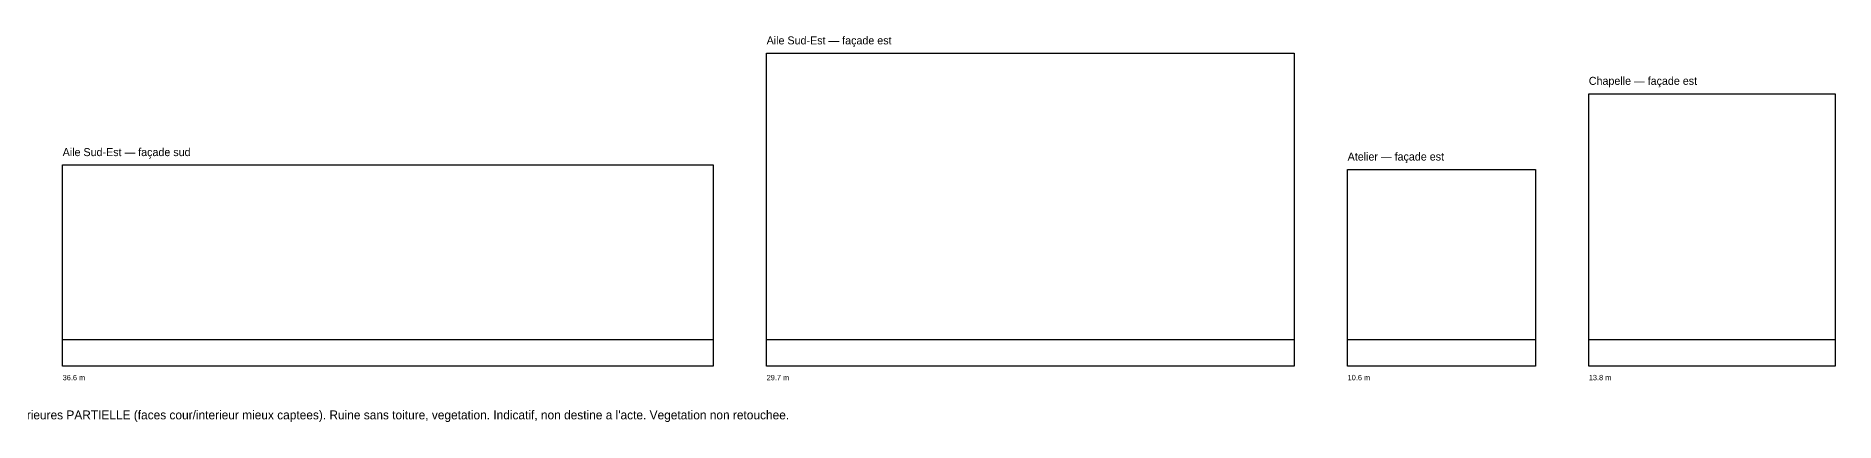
# Model space of a CAD drawing. Header units: metres. Extents: x -5 to 187, y -5 to 17.
# Drawn here: x 86.3 to 187.5, y -4.7 to 17.1 of the extents above; entities that cross this region are included whole.
import ezdxf

# ---------------------------------------------------------------- set-up
doc = ezdxf.new("R2010")
doc.units = ezdxf.units.M
for name, color, linetype in [('ANNOT', 1, 'Continuous'), ('ELEV-EXT', 7, 'Continuous'), ('NOTES', 2, 'Continuous')]:
    doc.layers.add(name, color=color, linetype=linetype)
picture_1 = doc.add_image_def('image4.png', size_in_pixel=(2439, 754))
picture_2 = doc.add_image_def('image5.png', size_in_pixel=(1978, 1173))
picture_3 = doc.add_image_def('image6.png', size_in_pixel=(704, 737))
picture_4 = doc.add_image_def('image7.png', size_in_pixel=(923, 1021))

msp = doc.modelspace()

# ---------------------------------------------------------------- linework, layer by layer
at = {"layer": 'ANNOT'}
for points in [[(87.81, 0), (124.395, 0)], [(127.395, 0), (157.065, 0)], [(160.065, 0), (170.625, 0)], [(173.625, 0), (187.47, 0)]]:
    msp.add_lwpolyline(points, dxfattribs=at)

# ---------------------------------------------------------------- texts
for s, height, p in [('Aile Sud-Est — façade est', 0.45, (127.395, 16.589)), ('Chapelle — façade est', 0.45, (173.625, 14.313)), ('Aile Sud-Est — façade sud', 0.45, (87.81, 10.306)), ('Atelier — façade est', 0.45, (160.065, 10.055)), ('36.6 m', 0.3, (87.81, -2.3)), ('29.7 m', 0.3, (127.395, -2.3)), ('10.6 m', 0.3, (160.065, -2.3)), ('13.8 m', 0.3, (173.625, -2.3))]:
    msp.add_text(s, height=height, dxfattribs=at).set_placement(p)
at = {"layer": 'NOTES', "insert": (-3, -4), "char_height": 0.5, "attachment_point": 1}
msp.add_mtext("FERME DU TEMPLE — FACADES EXTERIEURES (orthographiques, vues de l'exterieur vers l'interieur). Rendu local du nuage de points NavVis (POTREE2, 63,7 M pts). 1 unite = 1 m, Y = altitude site z. Tranche fine ~2 m a la surface du mur exterieur. SCAN INTERIEUR : couverture des faces exterieures PARTIELLE (faces cour/interieur mieux captees). Ruine sans toiture, vegetation. Indicatif, non destine a l'acte. Vegetation non retouchee.", dxfattribs=at)

# ---------------------------------------------------------------- pictures from other files: only their frames are drawn
at = {"layer": 'ELEV-EXT'}
image = msp.add_image(picture_2, insert=(127.395, -1.5), size_in_units=(29.67, 17.589), dxfattribs=at)
image = msp.add_image(picture_4, insert=(173.625, -1.5), size_in_units=(13.845, 15.313), dxfattribs=at)
image = msp.add_image(picture_1, insert=(87.81, -1.5), size_in_units=(36.585, 11.306), dxfattribs=at)
image = msp.add_image(picture_3, insert=(160.065, -1.5), size_in_units=(10.56, 11.055), dxfattribs=at)

doc.saveas('drawing.dxf')
